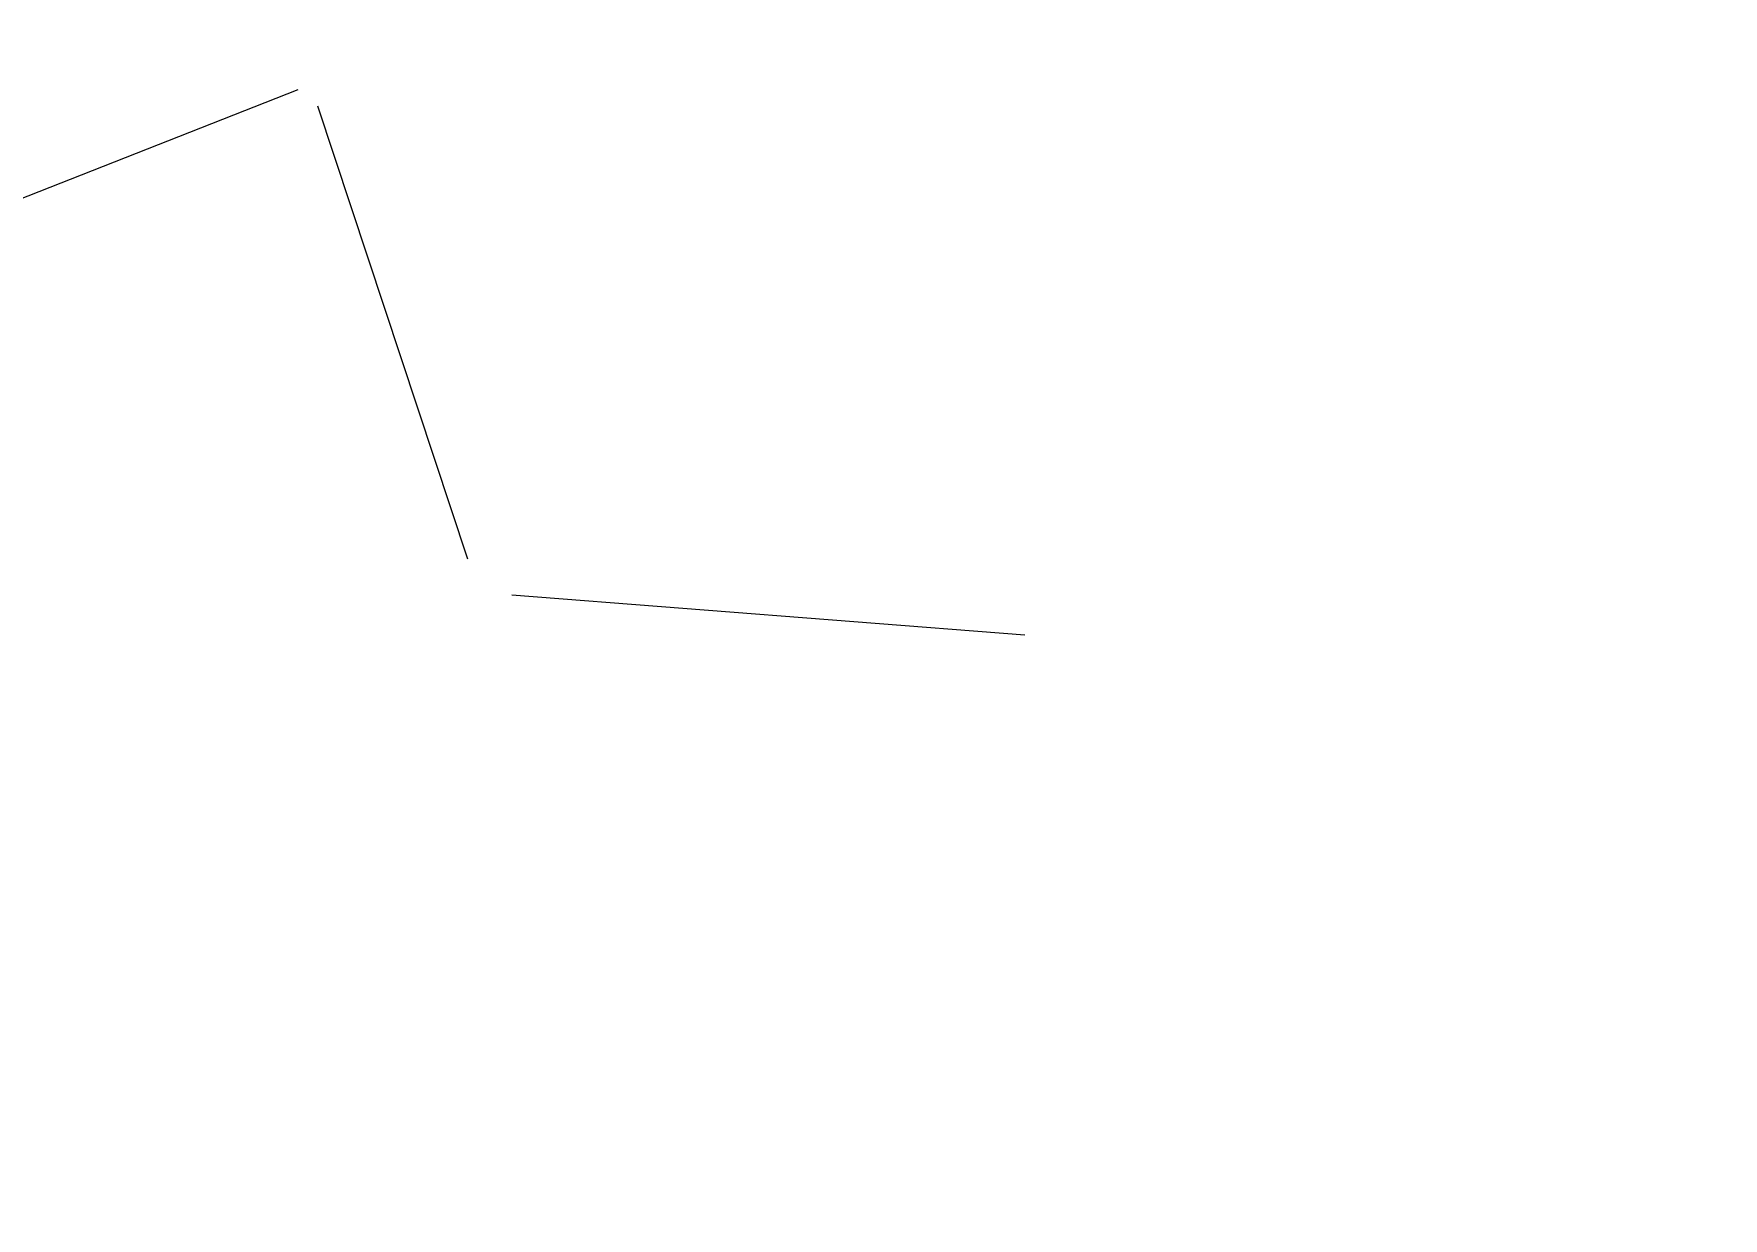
# Model space of a CAD drawing. Header units: millimetres. Extents: x -243740 to 150609, y -473655 to -165121.
# Drawn here: x 78050 to 86020, y -362480 to -356893 of the extents above; entities that cross this region are included whole.
import ezdxf

# ---------------------------------------------------------------- set-up
doc = ezdxf.new("R2010")
doc.units = ezdxf.units.MM
doc.linetypes.add('Штрих', pattern=[6.35, 3.175, -3.175])
doc.layers.add('A-ANNO-DIMS', color=7, linetype='Continuous', lineweight=9)
doc.layers.add('АР_монолит', color=252, linetype='Continuous', lineweight=50)
doc.layers.add('Вставка', color=252, linetype='Continuous')
doc.styles.add('GOST 2.304', font='')
doc.styles.get('GOST 2.304').set_extended_font_data('GOST Common')
doc.linetypes.add('Truba', pattern='A,3e-05,[4,MSH_7,S=1,R=0,X=0,Y=0],-3.022072', length=3.022102)
doc.dimstyles.new('М-200', dxfattribs={"dimtxt": 400, "dimasz": 160, "dimexe": 200, "dimexo": 400, "dimgap": 50, "dimtad": 1, "dimdec": 0, "dimzin": 0, "dimdsep": 46, "dimtxsty": 'GOST 2.304', "dimblk": 'ARCHTICK', "dimcen": 180, "dimdle": 200, "dimadec": 0, "dimazin": 0, "dimtfac": 1, "dimtdec": 0, "dimtmove": 1, "dimatfit": 0, "dimfxl": 1, "dimtolj": 1, "dimtzin": 0, "dimarcsym": 0})

# ---------------------------------------------------------------- blocks, each defined once
blk = doc.blocks.new('_ArchTick')
at = {"color": 0, "linetype": 'ByBlock', "const_width": 0.15}
blk.add_lwpolyline([(-0.5, -0.5), (0.5, 0.5)], dxfattribs=at)
blk = doc.blocks.new('*D46')
at = {"layer": 'A-ANNO-DIMS', "color": 0, "lineweight": -2, "transparency": 16777216}
blk.add_arc((-165703.8, -113309.3), 107894.2, 269.999998, 325.999999, dxfattribs=at)
at = {"layer": 'Defpoints', "color": 0, "lineweight": 30, "transparency": 16777216}
for p in [(-165703.8, -113309.3), (-165703.8, -113309.3), (-75741.3, -173989.8), (-131171, -215527.9), (-165703.8, -221903.3)]:
    blk.add_point(p, dxfattribs=at)
at = {"layer": 'A-ANNO-DIMS', "color": 0, "lineweight": -2, "transparency": 16777216, "xscale": 160, "yscale": 160, "zscale": 160}
for p, rotation in [((-76255.4, -173643), 55.99999895826774), ((-165703.8, -221203.5), 179.9999981265246)]:
    blk.add_blockref('_ArchTick', p, dxfattribs=dict(at, rotation=rotation))
at = {"layer": 'A-ANNO-DIMS', "color": 0, "transparency": 16777216, "insert": (-114299.5, -207822), "char_height": 400, "attachment_point": 5, "rotation": 28.54122, "style": 'GOST 2.304'}
blk.add_mtext('\\A1;56,0%%D', dxfattribs=at)
blk = doc.blocks.new('Оси200')
at = {"layer": 'A-ANNO-DIMS'}
dim = blk.add_angular_dim_2l(base=(-131171, -215527.9), line1=((-165703.8, -113309.3), (-75741.3, -173989.8)), line2=((-165703.8, -113309.3), (-165703.8, -221903.3)), text='56,0%%D', dimstyle='М-200', override={"dimadec": 2, "dimtmove": 2}, dxfattribs=at)
dim.commit()
dim.dimension.update_dxf_attribs({"geometry": '*D46', "text_midpoint": (-114299.5, -207822), "dimtype": 130})
blk = doc.blocks.new('A$C010e0e93')
at = {"layer": 'A-ANNO-DIMS'}
blk.add_blockref('Оси200', (404603.7, 213803.6), dxfattribs=at)

msp = doc.modelspace()

# ---------------------------------------------------------------- block references
at = {"layer": 'Вставка', "linetype": 'Truba', "lineweight": 30, "ltscale": 100}
msp.add_blockref('A$C010e0e93', (-234640, -397437.2), dxfattribs=at)

# ---------------------------------------------------------------- next in the draw order: linework, layer by layer
at = {"layer": 'Defpoints', "color": 251, "lineweight": 0, "ltscale": 100, "true_color": 0x636466}
for points in [[(79295.2, -357157.5), (75368.4, -358702.9)], [(79388.8, -357232.6), (80096.5, -359370)], [(82725.1, -359730.4), (80305, -359541.6)]]:
    msp.add_lwpolyline(points, dxfattribs=at)

doc.saveas('drawing.dxf')
